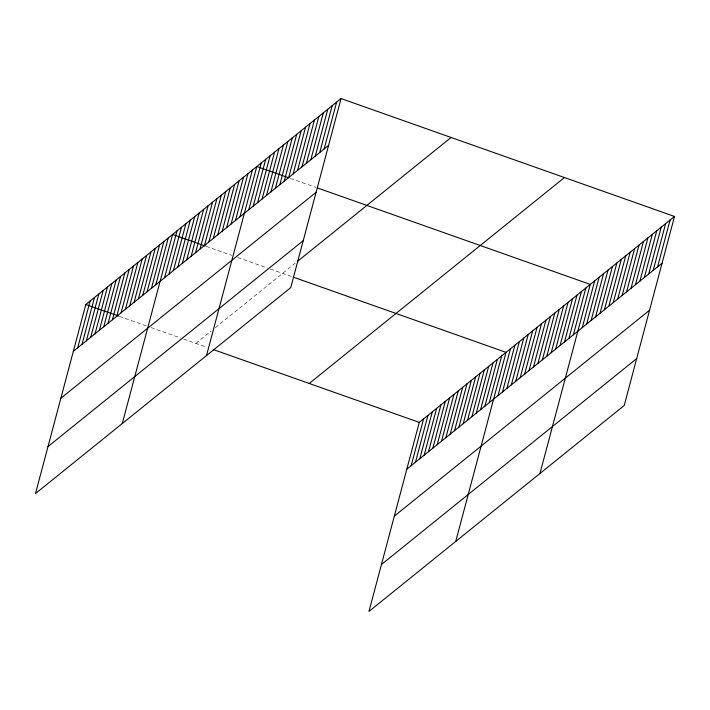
<?xml version="1.0" encoding="UTF-8"?>
<svg xmlns="http://www.w3.org/2000/svg" width="710" height="710" viewBox="0 0 710 710"><rect width="100%" height="100%" fill="white"/><g stroke="black" fill="none" stroke-linecap="round" stroke-linejoin="round"><path stroke-width="0.53" stroke-dasharray="3.55 2.66" d="M195.845 343.392L211.03 331.135M215.37 327.638L295.191 263.241M290.434 178.396L315.906 187.404M206.211 246.352L231.682 255.36M237.797 257.526L267.342 267.972M270.404 269.055L292.316 276.802M119.431 316.376L146.943 326.103M151.017 327.541L180.562 337.987M183.624 339.069L206.504 347.163"/><path stroke-width="1.06" d="M341.04 98.557L85.803 304.483L35.5 493.548L290.736 287.621L341.04 98.557L674.5 216.452L624.197 405.517L368.96 611.443L419.264 422.379L674.5 216.452M77.692 347.793L90.143 300.987M82.032 344.288L94.483 297.481M86.371 340.791L98.823 293.984M90.711 337.286L103.163 290.479M95.042 333.789L107.503 286.982M99.382 330.283L111.843 283.476M103.722 326.786L116.183 279.98M108.062 323.281L120.514 276.474M112.402 319.784L124.853 272.977M116.742 316.287L129.193 269.48M121.082 312.782L133.533 265.975M125.421 309.285L137.873 262.478M129.761 305.779L142.213 258.973M134.101 302.283L146.553 255.476M138.432 298.777L150.893 251.97M142.772 295.28L155.233 248.473M147.112 291.774L159.572 244.968M151.452 288.278L163.904 241.471M155.792 284.772L168.243 237.965M122.28 423.533L172.583 234.469L205.19 245.997M164.56 277.699L177.021 230.892M168.998 274.122L181.449 227.315M173.426 270.545L185.887 223.739M177.864 266.969L190.315 220.162M182.292 263.392L194.753 216.585M186.73 259.816L199.182 213.009M191.159 256.239L203.619 209.432M195.596 252.662L208.048 205.856M200.025 249.086L212.485 202.279M204.462 245.509L216.914 198.702M208.891 241.933L221.351 195.126M213.328 238.356L225.78 191.549M217.757 234.779L230.217 187.972M222.195 231.203L234.646 184.396M226.623 227.626L239.084 180.819M231.061 224.049L243.512 177.243M235.489 220.473L247.95 173.666M239.927 216.896L252.378 170.089M206.512 355.577L256.816 166.513L288.402 177.677M248.793 209.743L261.245 162.936M253.221 206.166L265.682 159.359M257.659 202.59L270.111 155.783M262.088 199.013L274.548 152.206M266.525 195.436L278.977 148.63M270.954 191.86L283.414 145.053M275.391 188.283L287.843 141.476M279.82 184.707L292.28 137.9M284.257 181.13L296.709 134.323M288.686 177.553L301.147 130.746M293.123 173.977L305.575 127.17M297.552 170.4L310.013 123.593M301.99 166.823L314.441 120.017M306.418 163.247L318.879 116.44M310.856 159.67L323.307 112.863M315.284 156.093L327.745 109.287M319.722 152.517L332.173 105.71M324.15 148.94L336.611 102.133M411.152 465.689L423.604 418.882M415.492 462.183L427.944 415.377M419.823 458.687L432.283 411.88M424.163 455.19L436.623 408.383M428.503 451.684L440.963 404.877M432.843 448.188L445.294 401.381M437.183 444.682L449.634 397.875M441.522 441.185L453.974 394.378M445.862 437.68L458.314 390.873M450.202 434.183L462.654 387.376M454.542 430.677L466.994 383.87M458.882 427.18L471.334 380.374M463.213 423.675L475.673 376.868M467.553 420.178L480.013 373.371M471.893 416.681L484.353 369.874M476.233 413.176L488.684 366.369M480.572 409.679L493.024 362.872M484.912 406.173L497.364 359.366M489.252 402.676L501.704 355.87M455.74 541.428L506.044 352.364L293.283 277.14M498.021 395.594L510.481 348.787M502.458 392.018L514.91 345.211M506.887 388.441L519.347 341.634M511.324 384.864L523.776 338.058M515.753 381.288L528.213 334.481M520.19 377.711L532.642 330.904M524.619 374.135L537.079 327.328M529.057 370.558L541.508 323.751M533.485 366.981L545.946 320.174M537.923 363.405L550.374 316.598M542.351 359.828L554.812 313.021M546.789 356.251L559.24 309.445M551.217 352.675L563.678 305.868M555.655 349.098L568.106 302.291M560.083 345.522L572.544 298.715M564.521 341.945L576.973 295.138M568.95 338.368L581.41 291.561M573.387 334.792L585.839 287.985M539.964 473.472L590.276 284.408L317.947 188.123M582.253 327.638L594.705 280.832M586.682 324.062L599.142 277.255M591.119 320.485L603.571 273.678M595.548 316.908L608.009 270.102M599.985 313.332L612.437 266.525M604.414 309.755L616.875 262.948M608.852 306.179L621.303 259.372M613.28 302.602L625.741 255.795M617.718 299.025L630.169 252.219M622.146 295.449L634.607 248.642M626.584 291.872L639.035 245.065M631.012 288.295L643.473 241.489M635.45 284.719L647.902 237.912M639.879 281.142L652.339 234.335M644.316 277.566L656.768 230.759M648.745 273.989L661.205 227.182M653.182 270.412L665.634 223.606M657.611 266.836L670.071 220.029M73.352 351.29L328.588 145.364M60.856 398.239L316.101 192.303M47.987 446.599L303.223 240.672M297.401 261.449L451.081 137.465M309.223 383.48L564.459 177.544M406.812 469.186L662.048 263.259M394.316 516.134L649.552 310.208M381.447 564.503L636.684 358.568M85.803 304.483L118.41 316.012M213.293 349.56L419.264 422.379"/></g></svg>
